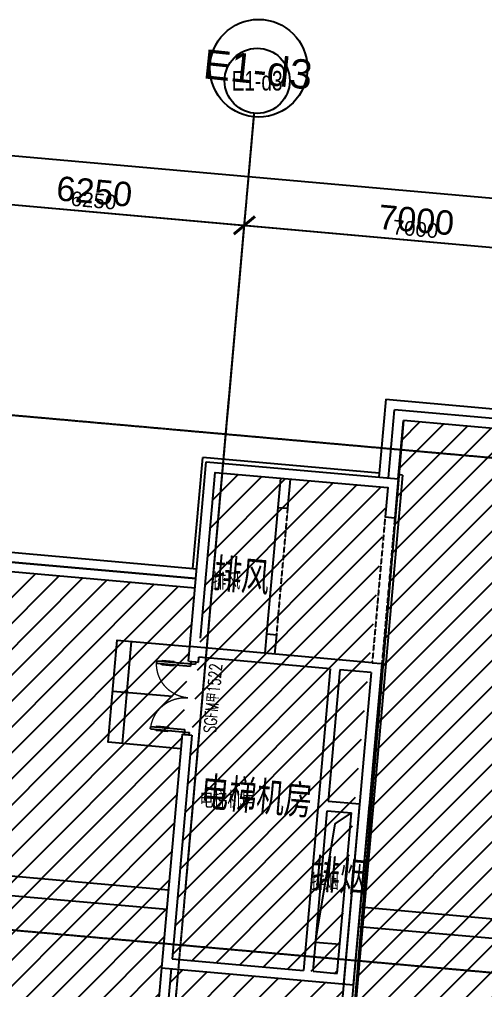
# Model space of a CAD drawing. Header units: millimetres. Extents: x -39175 to 150737, y -15023 to 140542.
# Drawn here: x 76961 to 86498, y 15104 to 34969 of the extents above; entities that cross this region are included whole.
import ezdxf
from ezdxf.enums import TextEntityAlignment as Align

# ---------------------------------------------------------------- set-up
doc = ezdxf.new("R2010")
doc.units = ezdxf.units.MM
doc.header["$LTSCALE"] = 10
for name, pattern in [('DASH', [0.35, 0.25, -0.1]), ('E-RG-1F$0$$0$DOTE', [2.42, 2, -0.2, 0.02, -0.2]), ('E1-RI-5F$0$DASH', [0.35, 0.25, -0.1]), ('XRE2$0$HIDDEN', [0.375, 0.25, -0.125])]:
    doc.linetypes.add(name, pattern=pattern)
for name, color, linetype in [('A—墙体', 7, 'Continuous'), ('A—文字索引', 40, 'Continuous'), ('A—楼梯、电梯、栏杆', 50, 'Continuous'), ('A—轴线、尺寸', 1, 'Continuous'), ('A—门窗', 135, 'Continuous'), ('E1-RI-5F$0$A-ROOF-DRAN', 175, 'Continuous'), ('E1-RI-5F$0$A-SYMB-DOOR', 13, 'Continuous'), ('E1-RI-5F$0$A-SYMB-DOOR1', 4, 'Continuous'), ('E1-RV-5F$0$A-HOLE', 2, 'Continuous'), ('E1-RV-5F$0$WINDOW_TEXT', 7, 'Continuous'), ('I—平面—文字', 40, 'Continuous'), ('I—平面—文字（放大1：100）', 40, 'XRE2$0$HIDDEN'), ('I—平面—装饰面层线', 192, 'Continuous'), ('I—平面—门', 22, 'Continuous'), ('轴线100', 1, 'Continuous')]:
    doc.layers.add(name, color=color, linetype=linetype)
doc.layers.add('E1-RV-5F$0$$5$A-WALL', color=2, linetype='Continuous', lineweight=5)
doc.styles.add('ARIAL', font='arial.ttf')
doc.styles.add('E1-RI-5F$0$ECADI-TXT', font='simplex.shx', dxfattribs={"bigfont": 'hztxt.shx'})
doc.styles.add('E1-RV-5F$0$SIMPLEX', font='simplex.shx', dxfattribs={"width": 0.7})
doc.styles.add('XD2008', font='SIMYOU.TTF', dxfattribs={"width": 0.7, "height": 600})
doc.dimstyles.new('200', dxfattribs={"dimscale": 200, "dimtxt": 2.5, "dimasz": 2, "dimexe": 1, "dimexo": 1, "dimgap": 0.8, "dimtad": 1, "dimdec": 0, "dimdsep": 46, "dimtxsty": 'ARIAL', "dimblk1": 'ARCHTICK', "dimblk2": 'ARCHTICK', "dimsah": 1, "dimcen": -0.9, "dimdle": 1, "dimclrd": 256, "dimclre": 256, "dimclrt": 40, "dimaunit": 1, "dimadec": 0, "dimazin": 0, "dimtfac": 0.35, "dimtdec": 0, "dimtix": 1, "dimtmove": 2, "dimatfit": 3, "dimldrblk": 'ARCHTICK', "dimfxl": 0, "dimtvp": 0.8, "dimtolj": 1, "dimtzin": 0, "dimarcsym": 0})
doc.dimstyles.new('副本 100', dxfattribs={"dimscale": 100, "dimtxt": 2.5, "dimasz": 2, "dimexe": 1, "dimexo": 1, "dimgap": 0.8, "dimtad": 1, "dimdec": 0, "dimdsep": 46, "dimtxsty": 'ARIAL', "dimblk1": 'ARCHTICK', "dimblk2": 'ARCHTICK', "dimsah": 1, "dimcen": -0.9, "dimdle": 1, "dimclrd": 256, "dimclre": 256, "dimclrt": 40, "dimaunit": 1, "dimadec": 0, "dimazin": 0, "dimtfac": 0.35, "dimtdec": 0, "dimtix": 1, "dimtmove": 2, "dimatfit": 3, "dimldrblk": 'ARCHTICK', "dimfxl": 0, "dimtvp": 0.8, "dimtolj": 1, "dimtzin": 0, "dimarcsym": 0})
pattern_1 = [(45, (-6071.9, -5118.9), (-265.165, 265.165), [])]

# ---------------------------------------------------------------- blocks, each defined once
blk = doc.blocks.new('E1-RV-5F$0$door-doublewing')
at = {"layer": 'I—平面—门'}
for p, q in [((-0.5, -0.033), (-0.5, 0.033)), ((-0.5, 0.033), (-0.467, 0.033)), ((-0.467, -0.5), (-0.467, 0.033)), ((0.467, -0.5), (0.467, 0.033)), ((0.5, 0.033), (0.467, 0.033)), ((0.5, -0.033), (0.5, 0.033)), ((-0.5, -0.033), (-0.433, -0.033)), ((-0.433, -0.5), (-0.433, -0.033)), ((0.5, -0.033), (0.433, -0.033)), ((0.433, -0.5), (0.433, -0.033)), ((-0.483, -0.264), (-0.467, -0.264)), ((-0.417, -0.264), (-0.433, -0.264)), ((0.417, -0.264), (0.433, -0.264)), ((0.483, -0.264), (0.467, -0.264)), ((-0.483, -0.425), (-0.467, -0.425)), ((-0.467, -0.5), (-0.433, -0.5)), ((-0.417, -0.425), (-0.433, -0.425)), ((0.417, -0.425), (0.433, -0.425)), ((0.467, -0.5), (0.433, -0.5)), ((0.483, -0.425), (0.467, -0.425))]:
    blk.add_line(p, q, dxfattribs=at)
at = {"layer": 'I—平面—门', "lineweight": 13}
for p, q in [((-0.483, -0.425), (-0.483, -0.264)), ((-0.417, -0.425), (-0.417, -0.264)), ((0.417, -0.425), (0.417, -0.264)), ((0.483, -0.425), (0.483, -0.264))]:
    blk.add_line(p, q, dxfattribs=at)
at = {"layer": 'I—平面—门', "color": 8, "linetype": 'DASH', "lineweight": 13, "ltscale": 20}
for centre, start, end in [((-0.467, -0.033), 274.096, 0), ((0.467, -0.033), 180, 265.904)]:
    blk.add_arc(centre, 0.467, start, end, dxfattribs=at)
at = {"layer": 'E1-RV-5F$0$WINDOW_TEXT', "style": 'E1-RV-5F$0$SIMPLEX', "flags": 9}
blk.add_attdef('A', text='', height=1, dxfattribs=at).set_placement((0, 1.5), align=Align.MIDDLE)
blk = doc.blocks.new('E1-RI-5F$0$ECADI-TAG-DOOR')
blk = doc.blocks.new('_ArchTick')
at = {"color": 0, "linetype": 'ByBlock', "const_width": 0.15}
blk.add_lwpolyline([(-0.5, -0.5), (0.5, 0.5)], dxfattribs=at)
blk = doc.blocks.new('*D4694')
at = {"layer": 'A—轴线、尺寸', "linetype": 'ByBlock', "lineweight": -2}
for p, q in [((75013, 27520), (75366, 31505)), ((75149, 31323), (81773, 30736)), ((81238, 26968), (81592, 30952))]:
    blk.add_line(p, q, dxfattribs=at)
at = {"layer": 'Defpoints', "color": 0, "linetype": 'ByBlock'}
for p in [(81574, 30753), (74995, 27321), (81221, 26769)]:
    blk.add_point(p, dxfattribs=at)
at = {"layer": 'A—轴线、尺寸', "linetype": 'ByBlock', "lineweight": -2, "xscale": 400, "yscale": 400, "zscale": 400}
for p, rotation in [((75348, 31305), 174.9322288641509), ((81574, 30753), 354.9322288641509)]:
    blk.add_blockref('_ArchTick', p, dxfattribs=dict(at, rotation=rotation))
at = {"layer": 'A—轴线、尺寸', "color": 40, "linetype": 'ByBlock', "insert": (78498, 31443), "char_height": 500, "attachment_point": 5, "rotation": 354.9322, "style": 'ARIAL'}
blk.add_mtext('\\A1;6250', dxfattribs=at)
blk = doc.blocks.new('*D4695')
at = {"layer": 'A—轴线、尺寸', "linetype": 'ByBlock', "lineweight": -2}
for p, q in [((81238, 26968), (81592, 30952)), ((81375, 30771), (88746, 30117)), ((88211, 26350), (88564, 30334))]:
    blk.add_line(p, q, dxfattribs=at)
at = {"layer": 'Defpoints', "color": 0, "linetype": 'ByBlock'}
for p in [(88547, 30135), (81221, 26769), (88193, 26151)]:
    blk.add_point(p, dxfattribs=at)
at = {"layer": 'A—轴线、尺寸', "linetype": 'ByBlock', "lineweight": -2, "xscale": 400, "yscale": 400, "zscale": 400}
for p, rotation in [((81574, 30753), 174.9322288641509), ((88547, 30135), 354.9322288641509)]:
    blk.add_blockref('_ArchTick', p, dxfattribs=dict(at, rotation=rotation))
at = {"layer": 'A—轴线、尺寸', "color": 40, "linetype": 'ByBlock', "insert": (85097, 30858), "char_height": 500, "attachment_point": 5, "rotation": 354.9322, "style": 'ARIAL'}
blk.add_mtext('\\A1;7000', dxfattribs=at)
blk = doc.blocks.new('*D4701')
at = {"layer": 'A—轴线、尺寸', "linetype": 'ByBlock', "lineweight": -2}
for p, q in [((69739, 27486), (70225, 32964)), ((70008, 32783), (141228, 26467)), ((140561, 21205), (141047, 26684))]:
    blk.add_line(p, q, dxfattribs=at)
at = {"layer": 'Defpoints', "color": 0, "linetype": 'ByBlock'}
for p in [(69721, 27287), (141029, 26485), (140543, 21006)]:
    blk.add_point(p, dxfattribs=at)
at = {"layer": 'A—轴线、尺寸', "linetype": 'ByBlock', "lineweight": -2, "xscale": 400, "yscale": 400, "zscale": 400}
for p, rotation in [((70207, 32765), 174.9322288641509), ((141029, 26485), 354.9322288641509)]:
    blk.add_blockref('_ArchTick', p, dxfattribs=dict(at, rotation=rotation))
at = {"layer": 'A—轴线、尺寸', "color": 40, "linetype": 'ByBlock', "insert": (105655, 30039), "char_height": 500, "attachment_point": 5, "rotation": 354.9322, "style": 'ARIAL'}
blk.add_mtext('\\A1;71100', dxfattribs=at)
blk = doc.blocks.new('*D4775')
at = {"layer": 'Defpoints', "color": 0}
for p in [(-173840, 33779), (-180419, 30347), (-174193, 29794)]:
    blk.add_point(p, dxfattribs=at)
at = {"layer": '轴线100', "lineweight": -2}
for p, q in [((-180410, 30446), (-180057, 34431)), ((-180165, 34340), (-173740, 33770)), ((-174185, 29894), (-173831, 33878))]:
    blk.add_line(p, q, dxfattribs=at)
at = {"layer": '轴线100', "lineweight": -2, "xscale": 200, "yscale": 200, "zscale": 200}
for p, rotation in [((-180066, 34331), 174.9322288768529), ((-173840, 33779), 354.9322288768529)]:
    blk.add_blockref('_ArchTick', p, dxfattribs=dict(at, rotation=rotation))
at = {"layer": '轴线100', "color": 40, "insert": (-176932, 34287), "char_height": 300, "attachment_point": 5, "rotation": 354.9322, "style": 'ARIAL'}
blk.add_mtext('\\A1;6250', dxfattribs=at)
blk = doc.blocks.new('*D4776')
at = {"layer": 'Defpoints', "color": 0}
for p in [(-166867, 33161), (-174193, 29794), (-167221, 29176)]:
    blk.add_point(p, dxfattribs=at)
at = {"layer": '轴线100', "lineweight": -2}
for p, q in [((-174185, 29894), (-173831, 33878)), ((-173940, 33788), (-166768, 33152)), ((-167212, 29276), (-166859, 33260))]:
    blk.add_line(p, q, dxfattribs=at)
at = {"layer": '轴线100', "lineweight": -2, "xscale": 200, "yscale": 200, "zscale": 200}
for p, rotation in [((-173840, 33779), 174.9322288768529), ((-166867, 33161), 354.9322288768529)]:
    blk.add_blockref('_ArchTick', p, dxfattribs=dict(at, rotation=rotation))
at = {"layer": '轴线100', "color": 40, "insert": (-170333, 33702), "char_height": 300, "attachment_point": 5, "rotation": 354.9322, "style": 'ARIAL'}
blk.add_mtext('\\A1;7000', dxfattribs=at)
blk = doc.blocks.new('*D4782')
at = {"layer": 'Defpoints', "color": 0}
for p in [(-185693, 30312), (-114385, 29510), (-114871, 24032)]:
    blk.add_point(p, dxfattribs=at)
at = {"layer": '轴线100', "lineweight": -2}
for p, q in [((-185684, 30412), (-185198, 35890)), ((-185306, 35800), (-114285, 29501)), ((-114862, 24131), (-114376, 29610))]:
    blk.add_line(p, q, dxfattribs=at)
at = {"layer": '轴线100', "lineweight": -2, "xscale": 200, "yscale": 200, "zscale": 200}
for p, rotation in [((-185207, 35791), 174.9322288768529), ((-114385, 29510), 354.9322288768529)]:
    blk.add_blockref('_ArchTick', p, dxfattribs=dict(at, rotation=rotation))
at = {"layer": '轴线100', "color": 40, "insert": (-149775, 32883), "char_height": 300, "attachment_point": 5, "rotation": 354.9322, "style": 'ARIAL'}
blk.add_mtext('\\A1;71100', dxfattribs=at)
blk = doc.blocks.new('A$C1C9D1350')
at = {"layer": '轴线100', "linetype": 'E-RG-1F$0$$0$DOTE'}
for p, q in [((-177176.7, -3851.7), (-173637.1, 36069.7)), ((-187279, 30663), (-106882.5, 23533.4)), ((-186950.2, 20092.6), (-107810, 13074.4))]:
    blk.add_line(p, q, dxfattribs=at)
at = {"layer": '轴线100'}
blk.add_circle((-173578, 36738), 666.7, dxfattribs=at)
at = {"layer": '轴线100', "color": 40, "style": 'ARIAL', "width": 0.7}
blk.add_text('E1-d3', height=400, dxfattribs=at).set_placement((-173579.8, 36738.6), align=Align.MIDDLE_CENTER)
at = {"layer": '轴线100'}
for base, p1, p2, picture, middle in [((-114384.8, 29510.2), (-185692.7, 30312.2), (-114870.7, 24031.6), '*D4782', (-149775.3, 32882.7)), ((-173840.1, 33778.9), (-180419, 30346.5), (-174193.4, 29794.5), '*D4775', (-176932.3, 34287.2)), ((-166867.4, 33160.5), (-174193.4, 29794.5), (-167220.8, 29176.1), '*D4776', (-170333.2, 33701.9))]:
    dim = blk.add_linear_dim(base=base, p1=p1, p2=p2, angle=354.93223, dimstyle='副本 100', override={"dimtxt": 3}, dxfattribs=at)
    dim.commit()
    dim.dimension.update_dxf_attribs({"geometry": picture, "text_midpoint": middle})

msp = doc.modelspace()

# ---------------------------------------------------------------- hatches: boundary and pattern name
h = msp.add_hatch()
h.set_pattern_fill('ANSI31', color=8, scale=3000, style=0)
h.set_pattern_definition(pattern_1)
edge = h.paths.add_edge_path()
edge.add_line((69625.7, 27906.3), (75303.4, 27402.9))
edge.add_line((75303.4, 27402.9), (74985.4, 23816.9))
edge.add_line((74985.4, 23816.9), (80563.7, 23322.2))
edge.add_line((80563.7, 23322.2), (79654, 13062.6))
edge.add_line((79654, 13062.6), (68397.9, 14060.7))
edge.add_line((68397.9, 14060.7), (69625.7, 27906.4))
h = msp.add_hatch()
h.set_pattern_fill('ANSI31', color=8, scale=3000, style=0)
h.set_pattern_definition(pattern_1)
h.paths.add_polyline_path([(100987.6, 10518.1), (100727, 7579.6), (83350.2, 9120.6), (84833.7, 26757.5), (142208.6, 21670.4), (141201.6, 10314.3), (138213.3, 10579.3), (137975.1, 7890.5), (100596.7, 11205.3), (100539.3, 10557.8)])
h = msp.add_hatch()
h.set_pattern_fill('ANSI31', color=8, scale=3000, style=0)
h.set_pattern_definition(pattern_1)
h.paths.add_polyline_path([(80974.9, 25694.6), (80091.6, 15734.7), (83478.7, 15434.6), (84511.2, 25381.9)])
h = msp.add_hatch()
h.set_pattern_fill('ANSI31', color=8, scale=3000, style=0)
h.set_pattern_definition(pattern_1)
h.paths.add_polyline_path([(79835.5, 12845.6), (79552.8, 9658.1), (83089, 9344.5), (83283.3, 11535.9), (81888.8, 11659.6), (81977.1, 12655.7)])
h.paths.add_polyline_path([(80074, 15535.1), (83610.2, 15221.9), (83301, 11735.1), (82105.6, 11841.1), (82194, 12837.2), (79853.2, 13044.8)])

# ---------------------------------------------------------------- linework, layer by layer
at = {"layer": 'A—墙体'}
for p, q in [((142425.5, 21852), (84652.1, 26974.4)), ((142208.6, 21670.4), (84833.7, 26757.5)), ((80457.7, 22127.1), (80793.3, 25911.5)), ((80793.3, 25911.5), (84728.1, 25563.5)), ((82266.2, 24978.2), (82319.2, 25575.7)), ((82465.4, 24960.5), (82518.4, 25558.1)), ((84728.1, 25563.5), (84657.4, 24766.3)), ((82036.5, 22388.4), (82266.2, 24978.3)), ((82266.2, 24978.2), (82465.4, 24960.5)), ((80581, 23521.5), (75202.3, 23998.5)), ((75202.3, 23998.4), (80581, 23521.4)), ((80563.7, 23322.2), (74985.4, 23816.9)), ((82001.2, 21989.9), (82036.5, 22388.4)), ((82036.5, 22388.4), (82235.8, 22370.7)), ((82200.4, 21972.2), (82235.8, 22370.7)), ((80431.2, 21828.4), (80457.7, 22127.1)), ((80431.2, 21828.4), (80457.7, 22127.1)), ((84193.1, 21795.8), (80457.7, 22127.1)), ((84193.1, 21795.8), (80457.7, 22127.1)), ((80629.8, 21810.8), (80638.9, 21910.2)), ((80629.8, 21810.8), (80638.9, 21910.2)), ((83329.3, 21671.7), (80638.9, 21910.2)), ((83329.3, 21671.7), (80638.9, 21910.2)), ((80431.2, 21828.4), (80629.8, 21810.8)), ((80431.2, 21828.4), (80629.8, 21810.8)), ((83329.3, 21671.7), (82782.1, 15495.9)), ((83329.3, 21671.7), (82782.1, 15495.9)), ((83528.5, 21654), (83290.2, 18964.5)), ((83528.5, 21654), (83290.2, 18964.5)), ((84175.5, 21596.6), (83528.5, 21654)), ((84175.5, 21596.6), (83528.5, 21654)), ((84392.4, 21778.2), (83765.2, 14706.1)), ((84193.1, 21795.8), (84392.4, 21778.2)), ((80298.7, 20334.1), (79874.7, 15553.2)), ((80298.7, 20334.1), (79874.7, 15553.2)), ((80497.9, 20316.5), (80091.6, 15734.7)), ((80497.9, 20316.5), (80091.6, 15734.7)), ((80298.7, 20334.1), (80497.9, 20316.5)), ((80298.7, 20334.1), (80497.9, 20316.5)), ((83290.2, 18964.5), (83937, 18907.2)), ((83290.2, 18964.5), (83937, 18907.2)), ((83610.5, 15221.9), (83937, 18907.2)), ((83610.5, 15221.9), (83937, 18907.2)), ((83809.7, 15204.2), (84136.2, 18889.5)), ((83809.7, 15204.2), (84136.2, 18889.5)), ((82981.3, 15478.5), (83272.6, 18765.3)), ((82981.3, 15478.5), (83272.6, 18765.3)), ((83272.6, 18765.3), (83769.9, 18721.2)), ((83272.6, 18765.3), (83769.9, 18721.2)), ((83478.7, 15434.4), (83770, 18721.7)), ((83478.7, 15434.4), (83770, 18721.7)), ((80091.6, 15734.7), (82782.1, 15496.1)), ((80091.6, 15734.7), (82782.1, 15496.1)), ((79874.8, 15552.7), (79035.6, 6089.9)), ((80074, 15535.1), (79552.8, 9658.1)), ((79874.7, 15553.2), (83809.7, 15204.2)), ((79874.7, 15553.2), (83809.7, 15204.2)), ((82980.5, 15478.5), (83478.7, 15434.4)), ((82980.5, 15478.5), (83478.7, 15434.4)), ((82980.7, 15478.5), (83478.7, 15434.4)), ((82980.7, 15478.5), (83478.7, 15434.4))]:
    msp.add_line(p, q, dxfattribs=at)
at = {"layer": 'A—墙体', "linetype": 'E1-RI-5F$0$DASH'}
for p, q in [((82235.8, 22370.7), (82465.4, 24960.5)), ((84657.4, 24766.3), (84392.4, 21778.2))]:
    msp.add_line(p, q, dxfattribs=at)
at = {"layer": 'A—墙体'}
for points in [[(84527.8, 25581.2), (84528.9, 25581.1), (84652.1, 26974.4)], [(84851.4, 26956.8), (84851.4, 26956.8)], [(84833.7, 26757.5), (83343.1, 9040.9)], [(84728.1, 25563.5), (84833.7, 26757.5)], [(80673.9, 22300.5), (80974.9, 25694.6), (84511.2, 25381.9), (84458.1, 24783.9), (84657.4, 24766.3)], [(84175.5, 21596.6), (83566, 14723.8)]]:
    msp.add_lwpolyline(points, dxfattribs=at)
at = {"layer": 'A—墙体', "linetype": 'E1-RI-5F$0$DASH'}
msp.add_lwpolyline([(84458.1, 24783.9), (84193.1, 21795.8)], dxfattribs=at)
at = {"layer": 'A—楼梯、电梯、栏杆'}
msp.add_line((79076.9, 20141.3), (79262.9, 22233), dxfattribs=at)
msp.add_lwpolyline([(80272.2, 20035.3), (78778.1, 20167.7), (78964, 22259.6), (80457.7, 22126.8)], dxfattribs=at)
at = {"layer": 'A—轴线、尺寸', "linetype": 'E-RG-1F$0$$0$DOTE', "ltscale": 500}
for p, q in [((78237.3, -6877.3), (81776.9, 33044.1)), ((68135.1, 27637.4), (148531.6, 20507.8)), ((67207.6, 17178.4), (147604.1, 10048.8))]:
    msp.add_line(p, q, dxfattribs=at)
at = {"layer": 'A—轴线、尺寸', "linetype": 'ByBlock'}
msp.add_circle((81865.6, 33968.6), 1000, dxfattribs=at)
at = {"layer": 'A—门窗'}
for q in [(84329.3, 25598.5), (142642.5, 22033.5)]:
    msp.add_line((84470.5, 27192.3), q, dxfattribs=at)
at = {"layer": 'E1-RI-5F$0$A-ROOF-DRAN'}
for p, q in [((68909.7, 18131.4), (80016, 17146.5)), ((68874.4, 17733), (79980.7, 16748)), ((83950.7, 16797.6), (141126.1, 11727.2)), ((83915.3, 16399.1), (87327, 16096.6))]:
    msp.add_line(p, q, dxfattribs=at)
at = {"layer": 'E1-RV-5F$0$$5$A-WALL', "color": 3}
msp.add_lwpolyline([(83033.1, 16075.9), (83433.6, 18494.8), (83769.4, 18721.3)], dxfattribs=at)
msp.add_lwpolyline([(83033.1, 16075.9), (83433.6, 18494.8), (83769.4, 18721.3)], dxfattribs=at)
at = {"layer": 'E1-RV-5F$0$A-HOLE'}
msp.add_line((83033.7, 16076.3), (83531.7, 16032.2), dxfattribs=at)
msp.add_line((83033.7, 16076.3), (83531.7, 16032.2), dxfattribs=at)
msp.add_lwpolyline([(83033.7, 16076.3), (83434.2, 18495.2), (83770, 18721.7)], dxfattribs=at)
msp.add_lwpolyline([(83033.7, 16076.3), (83434.2, 18495.2), (83770, 18721.7)], dxfattribs=at)
at = {"layer": 'I—平面—文字'}
msp.add_line((78875, 21213.4), (80098, 21109.3), dxfattribs=at)
at = {"layer": 'I—平面—文字', "extrusion": (7.74398e-26, 8.19673e-27, -1)}
msp.add_solid([(-79210.1, 21229.1), (-79203.4, 21145.2), (-78871.1, 21213.6)], dxfattribs=at)
at = {"layer": 'I—平面—装饰面层线'}
for p, q in [((80519.1, 23727.8), (80720.5, 25998.8)), ((84336.4, 25678.2), (80720.5, 25998.8)), ((84814.8, 25635.8), (83844.9, 14699)), ((84535.9, 25660.5), (84534.9, 25660.6)), ((84814.8, 25635.8), (84735.2, 25642.8)), ((75419.3, 24180), (80598.6, 23720.7))]:
    msp.add_line(p, q, dxfattribs=at)

# ---------------------------------------------------------------- block references
at = {"layer": 'E1-RI-5F$0$A-SYMB-DOOR1'}
ref = msp.add_blockref('E1-RI-5F$0$ECADI-TAG-DOOR', (81863.6, 21930.2), dxfattribs=dict(at, xscale=100.0000000022322, yscale=100.0000000018626, zscale=100.0000000022704, rotation=84.67699833160543))
ref.add_attrib('门窗主编号1', 'SGFM甲1522', dxfattribs={"layer": 'E1-RI-5F$0$A-SYMB-DOOR', "height": 250, "rotation": 84.677, "style": 'E1-RI-5F$0$ECADI-TXT', "width": 0.7}).set_placement((81117, 21768.8), align=Align.RIGHT)
at = {"layer": 'I—平面—门', "xscale": -1499.999999999357, "yscale": 1500.000000005588, "zscale": 1500, "rotation": 264.9359988885247}
msp.add_blockref('E1-RV-5F$0$door-doublewing', (80461.3, 21072.7), dxfattribs=at)
msp.add_blockref('E1-RV-5F$0$door-doublewing', (80461.3, 21072.7), dxfattribs=at)
at = {"layer": '轴线100'}
msp.add_blockref('A$C1C9D1350', (255414.1, -3026), dxfattribs=at)

# ---------------------------------------------------------------- texts
at = {"layer": 'A—文字索引', "style": 'ARIAL'}
msp.add_text('E1-d3', height=600, rotation=354, dxfattribs=at).set_placement((81851.8, 33945.5), align=Align.MIDDLE_CENTER)
at = {"layer": 'I—平面—文字', "linetype": 'ByBlock', "style": 'XD2008', "width": 0.7}
for s, p in [('排风', (80922.4, 23342.6, 0)), ('电梯机房', (80659.5, 18872.6, 0)), ('排烟', (82940.6, 17192.1, 0))]:
    msp.add_text(s, height=600, rotation=354.94783, dxfattribs=at).set_placement(p)
at = {"layer": 'I—平面—文字（放大1：100）', "linetype": 'ByBlock', "style": 'XD2008', "width": 0.7}
for s, p in [('排风', (80914.8, 23323.7, 0)), ('电梯机房', (80651.9, 18853.7, 0)), ('排烟', (82932.9, 17173.2, 0))]:
    msp.add_text(s, height=300, rotation=360, dxfattribs=at).set_placement(p)

# ---------------------------------------------------------------- dimensions: what is measured, and where the dimension line sits
at = {"layer": 'A—轴线、尺寸', "linetype": 'ByBlock'}
for base, p1, p2, picture, middle in [((141029.2, 26484.6), (69721.3, 27286.6), (140543.4, 21006), '*D4701', (105654.9, 30038.5)), ((81574, 30753.3), (74995.1, 27321), (81220.6, 26768.9), '*D4694', (78497.9, 31443)), ((88546.6, 30134.9), (81220.6, 26768.9), (88193.3, 26150.5), '*D4695', (85097, 30857.8))]:
    dim = msp.add_linear_dim(base=base, p1=p1, p2=p2, angle=354.93223, dimstyle='200', dxfattribs=at)
    dim.commit()
    dim.dimension.update_dxf_attribs({"geometry": picture, "text_midpoint": middle})

doc.saveas('drawing.dxf')
